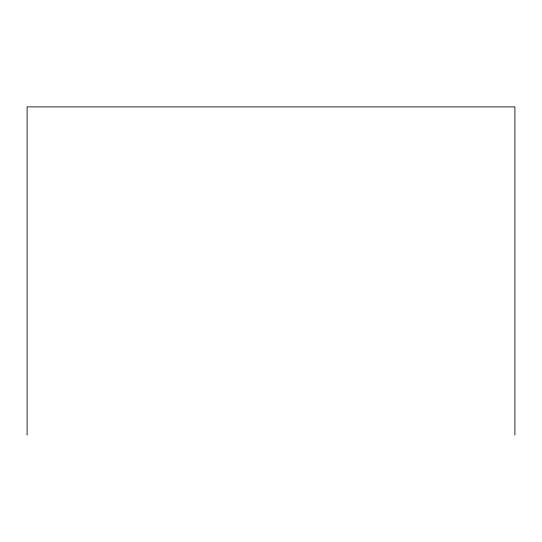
<?xml version="1.0" encoding="UTF-8"?>
<svg xmlns="http://www.w3.org/2000/svg" width="542" height="542" viewBox="0 0 542 542"><rect width="100%" height="100%" fill="white"/><g stroke="black" fill="none" stroke-linecap="round" stroke-linejoin="round"><path stroke-width="0.81" d="M514.9 435.104L514.9 106.896L27.1 106.896L27.1 435.104"/></g></svg>
